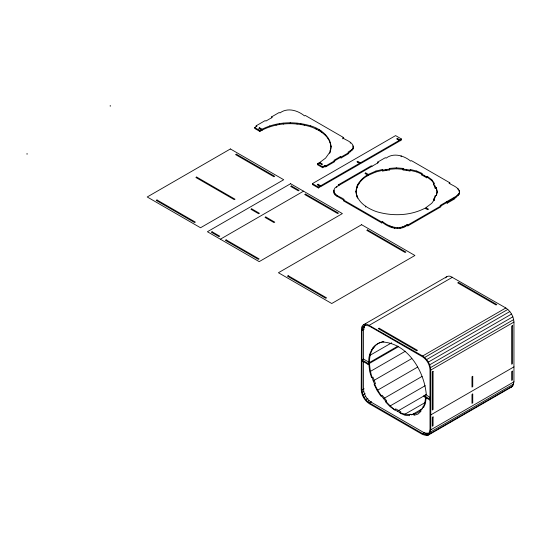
<?xml version="1.0" encoding="UTF-8"?>
<svg xmlns="http://www.w3.org/2000/svg" width="541" height="541" viewBox="0 0 541 541"><rect width="100%" height="100%" fill="white"/><g stroke="black" fill="none" stroke-linecap="round" stroke-linejoin="round"><path stroke-width="0.81" d="M429.277 433.267L426.261 434.592L422.595 433.625L369.388 402.903C365.107 400.117 362.26 395.18 361.983 390.075L361.983 330.409L362.977 326.757L365.635 324.81M380.965 342.696L381.736 342.25C373.114 343.812 369.564 353.496 369.496 361.334L368.725 361.773C368.394 352.421 374.047 342.879 383.846 341.601L382.44 342.034M425.463 396.539C425.436 418.734 402.889 418.775 390.25 405.872C378.382 394.639 369.936 379.058 369.503 362.517M426.234 397.02L425.449 403.451L423.576 407.589L422.866 406.839M428.364 435.059L429.682 433.835L430.771 429.852L430.771 370.064C430.46 364.472 427.336 359.062 422.649 355.998L367.346 324.37A11.726 6.769 60 0 0 361.483 327.758L361.219 389.696C361.53 395.288 364.648 400.692 369.341 403.762L422.649 434.538L426.646 435.586L428.364 435.059L511.543 387.031L512.861 385.814L513.95 381.824L513.95 322.044C513.639 316.444 510.515 311.041 505.828 307.971L450.525 276.35A11.726 6.769 60 0 0 445.486 277.905M329.679 153.292C335.048 140.126 322.226 129.184 310.635 125.864C294.811 121.137 277.006 121.583 262.162 129.231L259.606 127.75L258.841 128.197L262.162 130.117C277.006 122.469 294.811 122.023 310.635 126.75C319.832 130.083 330.287 136.339 331.072 147.186L331.072 146.3M329.841 152.576L330.889 147.977M454.142 197.397L454.907 197.837L454.907 198.723L447.238 203.152L446.467 202.713L407.853 225.002L407.089 224.562C399.508 230.25 389.277 227.098 382.541 221.607L381.77 222.053L336.759 196.065C332.789 194.32 332.789 188.369 336.759 186.625L378.45 162.557L377.679 162.111L377.679 162.997M333.729 191.785L334.095 190.195M322.321 164.849L319.001 162.929L317.466 163.815L317.466 164.701L322.673 167.71L324.972 166.378L325.743 166.824L334.69 161.651L334.69 160.765L333.925 160.325L340.316 156.633L341.087 157.079L350.298 151.757L352.962 149.073C355.031 142.777 346.795 140.626 342.872 138.029L342.872 138.915M352.962 149.073L353.327 146.597M355.985 192.082C355.992 184.65 361.212 178.679 367.292 175.014L367.292 175.899C359.948 180.045 353.571 188.823 357.216 197.472M433.95 183.649L431.745 180.579L427.539 177.414L426.68 177.793L421.608 174.865L421.608 173.979L422.271 173.485L416.786 171.057L410.403 169.529L409.983 170.99L403.059 169.921L403.201 168.413L396.35 167.893L389.493 168.413L389.635 169.921L382.71 170.99L382.298 169.529L375.914 171.057L368.313 174.418L365.757 172.944L364.992 173.391L368.313 175.304L375.914 171.943L382.298 170.415M403.059 169.921L403.201 168.413M434.93 197.634L435.241 196.255M421.608 173.979L426.68 176.907L427.539 176.528L431.745 179.693L434.389 183.379L433.388 183.615L434.775 185.549L435.241 187.619L436.317 187.538L437.223 191.494L436.317 195.45L435.241 195.369L434.775 197.438L433.388 199.365L433.388 200.251L434.389 200.488L434.389 199.602L433.388 199.365M436.499 195.544L437.223 191.494M446.467 202.713L446.467 201.827L447.238 202.266L456.448 196.951L459.113 194.26C461.182 187.964 452.945 185.813 449.023 183.223L449.794 182.784L449.794 183.67M459.113 194.26L459.478 191.785M358.818 183.967L358.818 183.081L357.385 185.09L356.884 188.126M374.115 346.653L374.886 346.206L371.484 350.399M329.679 152.406L325.594 158.1L319.765 162.483L319.765 163.368M317.466 163.815L322.673 166.824L324.972 165.492L325.743 165.938L340.316 157.519L341.087 157.965L348.756 153.536L348.756 152.65L347.991 152.204L351.9 149.668L352.962 148.187M409.983 170.99L410.403 169.529M433.388 200.251L434.775 198.324M434.389 199.602L431.745 203.294L425.916 207.676L425.916 208.562M333.729 190.899C334.514 195.896 340.864 196.728 344.184 199.467L343.413 199.906L343.413 200.792L381.77 222.939L382.541 222.493C389.277 227.984 399.508 231.135 407.089 225.448L407.853 225.888L440.841 206.845L440.841 205.959L440.076 205.519L456.448 196.065L459.113 193.374M365.709 324.762L364.512 325.871L363.518 329.523L363.518 359.522M427.816 434.112L429.013 433.003L430.007 429.351L430.007 369.679C429.73 364.573 426.883 359.643 422.595 356.85L369.388 326.135L365.73 325.168L364.174 325.648M421.608 174.865L422.271 174.371M256.184 126.662L256.184 125.776L265.137 120.609L265.901 121.056L272.299 117.363L271.528 116.924L271.528 117.81M271.528 116.924L279.203 112.494L279.968 112.934C287.548 107.246 297.78 110.398 304.515 115.889L305.286 115.443L343.643 137.59L343.643 138.476M254.655 127.548L259.863 130.557L261.398 129.671L261.398 130.557L259.863 131.443L254.655 128.433L254.655 127.548L256.955 126.222L256.184 125.776M258.841 129.083L259.606 128.636L259.606 127.75M342.872 138.029L343.643 137.59M321.557 164.403L322.321 163.964L319.765 162.483M312.407 183.629L318.392 187.085L319.927 186.199L319.927 187.085L318.392 187.97L312.407 184.515L312.407 183.629L395.586 135.608L401.571 139.064L401.571 139.95L400.036 140.836L396.614 138.861L397.385 138.415L400.036 139.95L401.571 139.064M220.363 239.203L303.542 191.183M318.04 184.224L317.276 184.67L320.691 186.645L359.596 164.18L359.596 163.294L320.691 185.759L318.04 184.224L318.04 185.11M357.716 161.319L356.945 161.766L360.367 163.74L399.272 141.275L399.272 140.389L360.367 162.855L357.716 161.319L357.716 162.205M338.301 185.732L338.301 184.846L371.288 165.803L372.052 166.249M377.679 162.111L385.354 157.681L386.118 158.128C393.699 152.44 403.931 155.592 410.666 161.076L411.437 160.636L449.794 182.784M427.708 209.597L428.472 209.151L425.916 207.676M363.626 324.701L446.805 276.681M362.977 326.757L365.168 325.493M362.227 328.421L364.526 327.089M369.341 325.222L452.519 277.195M361.983 330.409L364.174 329.144M372.506 348.161L373.27 347.714M369.611 354.531L370.375 354.091M370.051 355.295L391.664 342.811M368.725 361.773L369.496 361.334M368.725 362.071L363.518 359.062L361.983 359.948L367.968 363.403L397.906 346.118M361.983 360.833L367.968 364.289L398.629 346.578M370.362 371.417L405.317 351.237M373.168 380.878L411.769 358.588M361.983 390.075L364.174 388.817M422.649 355.998L505.828 307.971M362.227 392.347L363.687 391.508M424.644 357.452L507.823 309.432M362.977 394.876L365.168 393.611M426.646 359.562L509.825 311.542M364.174 397.365L365.635 396.526M377.638 390.183L417.693 367.055M428.364 362.078L511.543 314.057M365.73 399.643L367.921 398.379M429.682 364.823L512.861 316.796M367.542 401.557L369.003 400.719M369.388 402.903L371.579 401.638M430.508 367.61L513.686 319.589M430.771 370.064L513.95 322.044M383.468 398.71L422.061 376.421M390.25 405.872L425.206 385.686M430.007 400.103L424.022 396.654L424.022 395.769L425.557 394.883M397.527 411.18L426.673 394.355M404.81 414.278L425.199 402.504M411.593 414.947L422.656 408.556M421.101 410.004L420.33 410.443L420.939 411.336L417.963 414.095L414.088 415.292L413.622 414.318L414.386 413.879L412.357 414.501L409.997 414.271L409.233 414.71L409.523 415.698L405.006 415.251L400.164 413.196L400.063 412.256L400.834 411.816L395.762 408.888L394.991 409.327L394.896 410.152L390.047 406.616L385.53 401.848L386.592 400.759L382.203 395.295L380.965 396.174L377.091 390.501L374.115 384.306L375.495 383.67L372.959 377.138L371.484 377.51L369.611 371.221L368.725 362.957M430.771 414.906L513.95 366.879M422.595 433.625L424.786 432.36M430.771 429.852L513.95 381.824M424.442 434.409L426.748 433.084L428.56 433.26L426.261 434.592M430.508 432.002L513.686 383.982M426.646 435.586L428.107 434.741M429.561 433.902L512.861 385.814M510.393 387.39L511.543 387.031M429.351 433.226L427.789 433.706L424.13 432.739L370.923 402.017C366.642 399.231 363.795 394.294 363.518 389.189L363.518 361.172M382.298 169.529L382.71 170.104L389.635 169.035L389.635 169.921M389.493 169.299L396.35 168.778L403.201 169.299M434.775 185.549L435.241 188.505L436.317 188.424L437.223 192.38M403.059 169.035L409.983 170.104M383.075 342.04C408.333 343.833 424.597 371.938 426.328 395.031L430.21 397.567M410.403 170.415L416.786 171.943L421.581 174.067M427.836 209.671L424.895 208.265C410.044 215.913 392.245 216.359 376.421 211.632C367.17 208.326 356.776 202.036 355.985 191.196M338.301 184.846L339.065 185.293M424.022 395.769L430.007 399.217M434.775 186.435L433.388 184.501L433.388 183.615M459.478 192.67L459.113 190.195M389.493 168.413L389.635 169.035M352.962 145.894L353.327 147.483M458.051 188.714L458.051 189.6M458.051 194.855L458.051 195.741M456.448 196.065L456.448 196.951M447.238 202.266L447.238 203.152M436.317 187.538L436.317 188.424M435.241 187.619L435.241 188.505M431.745 179.693L431.745 180.579M427.539 176.528L427.539 177.414M426.68 176.907L426.68 177.793M424.475 175.25L424.475 176.136M416.786 171.057L416.786 171.943M407.853 225.002L407.853 225.888M407.089 224.562L407.089 225.448M406.643 169.306L406.643 170.192M404.776 225.895L404.776 226.78M402.687 226.821L402.687 227.707M401.152 155.869L401.152 156.755M400.124 227.436L400.124 228.322M400.036 139.95L400.036 140.836M397.385 138.415L397.385 139.301M397.371 227.646L397.371 228.532M396.35 167.893L396.35 168.778M394.619 227.436L394.619 228.322M392.056 226.821L392.056 227.707M389.966 225.895L389.966 226.78M386.051 169.306L386.051 170.192M382.71 170.104L382.71 170.99M382.541 221.607L382.541 222.493M381.77 222.053L381.77 222.939M375.914 171.057L375.914 171.943M368.313 174.418L368.313 175.304M367.968 363.403L367.968 364.289M367.292 175.014L367.292 175.899M365.757 172.944L365.757 173.83M365.669 206.162L365.669 207.047M361.462 179.396L361.462 180.281M360.367 162.855L360.367 163.74M357.385 185.09L357.385 185.976M357.378 197.303L357.378 198.189M356.884 195.152L356.884 196.038M351.9 149.668L351.9 150.554M350.298 142.317L350.298 143.203M350.298 150.871L350.298 151.757M341.087 157.079L341.087 157.965M340.316 156.633L340.316 157.519M336.759 186.625L336.759 187.511M336.759 195.179L336.759 196.065M335.156 193.969L335.156 194.855M334.095 192.488L334.095 193.374M330.166 142.344L330.166 143.23M330.166 150.256L330.166 151.142M329.679 140.193L329.679 141.079M328.238 138.185L328.238 139.071M325.743 165.938L325.743 166.824M325.594 134.499L325.594 135.385M324.972 165.492L324.972 166.378M324.208 165.938L324.208 166.824M322.673 166.824L322.673 167.71M321.388 132.22L321.388 131.335L318.987 129.563L318.987 130.449M320.691 185.759L320.691 186.645M319.001 162.929L319.001 163.815M318.392 187.085L318.392 187.97M316.12 128.291L316.12 129.177M310.635 125.864L310.635 126.75M304.252 124.335L304.252 125.221M300.776 123.504L300.776 124.389M297.05 123.22L297.05 124.105M290.199 122.699L290.199 123.585M283.342 123.22L283.342 124.105M279.616 123.504L279.616 124.389M276.147 124.335L276.147 125.221M269.763 125.864L269.763 126.75M262.162 129.231L262.162 130.117M262.06 129.171L262.06 130.056M259.863 130.557L259.863 131.443M110.229 105.414L110.229 106.3M27.05 153.434L27.05 154.32M230.398 148.958L147.22 196.978L200.528 227.754L283.707 179.734L230.398 148.958M156.998 199.967L156.234 200.413L194.591 222.554L195.355 222.114L156.998 199.967M196.667 177.063L195.903 177.509L234.26 199.649L235.024 199.21L196.667 177.063M236.343 154.158L235.572 154.604L273.929 176.745L274.7 176.305L236.343 154.158M290.598 183.71L207.419 231.731L259.193 261.628L342.372 213.6L290.598 183.71M212.079 231.771L211.315 232.211L218.983 236.64L219.754 236.194L212.079 231.771M251.754 208.867L250.983 209.306L258.652 213.736L259.423 213.296L251.754 208.867M291.423 185.962L290.652 186.402L298.328 190.831L299.092 190.391L291.423 185.962M226.145 239.886L225.374 240.332L258.361 259.376L259.132 258.936L226.145 239.886M265.814 216.982L265.049 217.428L273.996 222.594L274.767 222.148L265.814 216.982M305.489 194.077L304.718 194.523L337.706 213.567L338.477 213.127L305.489 194.077M361.611 224.711L278.432 272.732L331.741 303.515L414.92 255.487L361.611 224.711M288.211 275.721L287.44 276.167L325.804 298.307L326.568 297.868L288.211 275.721M367.555 229.911L366.784 230.358L405.141 252.505L405.912 252.059L367.555 229.911M379.119 328.204L378.348 328.651L416.705 350.798L417.476 350.352L379.119 328.204M458.457 282.395L457.693 282.842L496.05 304.989L496.814 304.542L458.457 282.395M433.07 371.464L432.306 371.904L432.306 409.997L433.07 409.557L433.07 371.464M512.415 325.655L511.651 326.101L511.651 364.188L512.415 363.748L512.415 325.655M472.746 376.313L471.975 376.759L471.975 387.092L472.746 386.653L472.746 376.313M433.07 416.935L432.306 417.382L432.306 426.24L433.07 425.794L433.07 416.935M472.746 394.031L471.975 394.477L471.975 403.336L472.746 402.889L472.746 394.031M512.415 371.126L511.651 371.572L511.651 380.431L512.415 379.985L512.415 371.126"/></g></svg>
